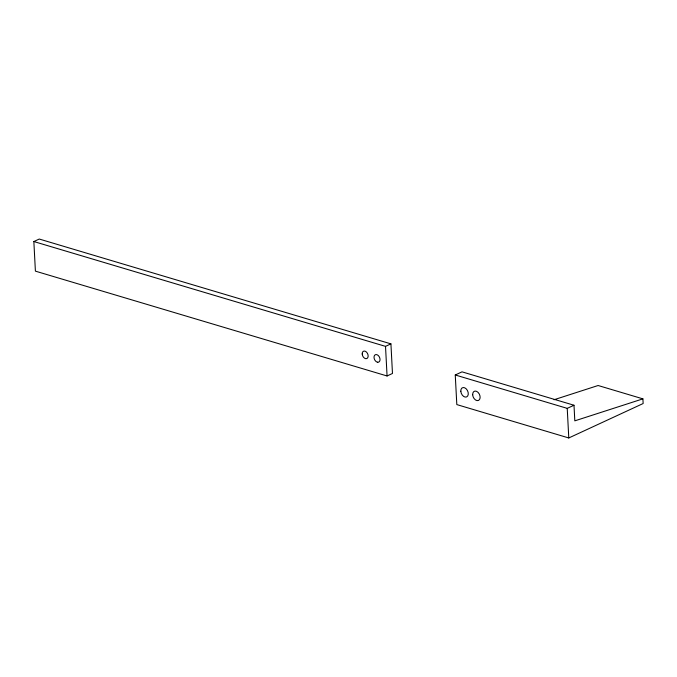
<?xml version="1.0" encoding="UTF-8"?>
<svg xmlns="http://www.w3.org/2000/svg" width="677" height="677" viewBox="0 0 677 677"><rect width="100%" height="100%" fill="white"/><g stroke="black" fill="none" stroke-linecap="round" stroke-linejoin="round"><path stroke-width="1.02" d="M33.85 241.545L39.258 239.04L390.925 343.865L392.474 373.467L387.066 375.972L35.399 271.138L33.85 241.545L385.518 346.37L390.925 343.865M455.257 374.982L462.019 371.851L573.994 405.235L574.815 420.849L642.905 398.863L643.15 403.526L568.782 437.96L456.814 404.584L455.257 374.982L567.233 408.366L573.994 405.235M554.057 399.735L598.113 385.509L642.905 398.863M567.233 408.366L568.782 437.96M385.518 346.37L387.066 375.972M377.698 362.229L376.92 362.026A4.037 2.716 65.2 0 1 374.11 358.125L374.034 357.143A4.037 2.716 65.2 0 1 376.75 354.655A4.037 2.716 65.2 0 1 379.941 358.692L380.017 359.673A4.037 2.716 65.2 0 1 377.698 362.229M362.195 353.986A4.037 2.716 65.2 0 0 366.841 358.548A4.037 2.716 65.2 0 0 366.502 352.091A4.037 2.716 65.2 0 0 362.195 353.986M460.817 391.213A5.044 3.393 65.2 0 0 466.631 396.917A5.044 3.393 65.2 0 0 466.208 388.843A5.044 3.393 65.2 0 0 460.817 391.213M472.673 394.742A5.044 3.393 65.2 0 0 478.478 400.445A5.044 3.393 65.2 0 0 478.055 392.372A5.044 3.393 65.2 0 0 472.673 394.742"/></g></svg>
